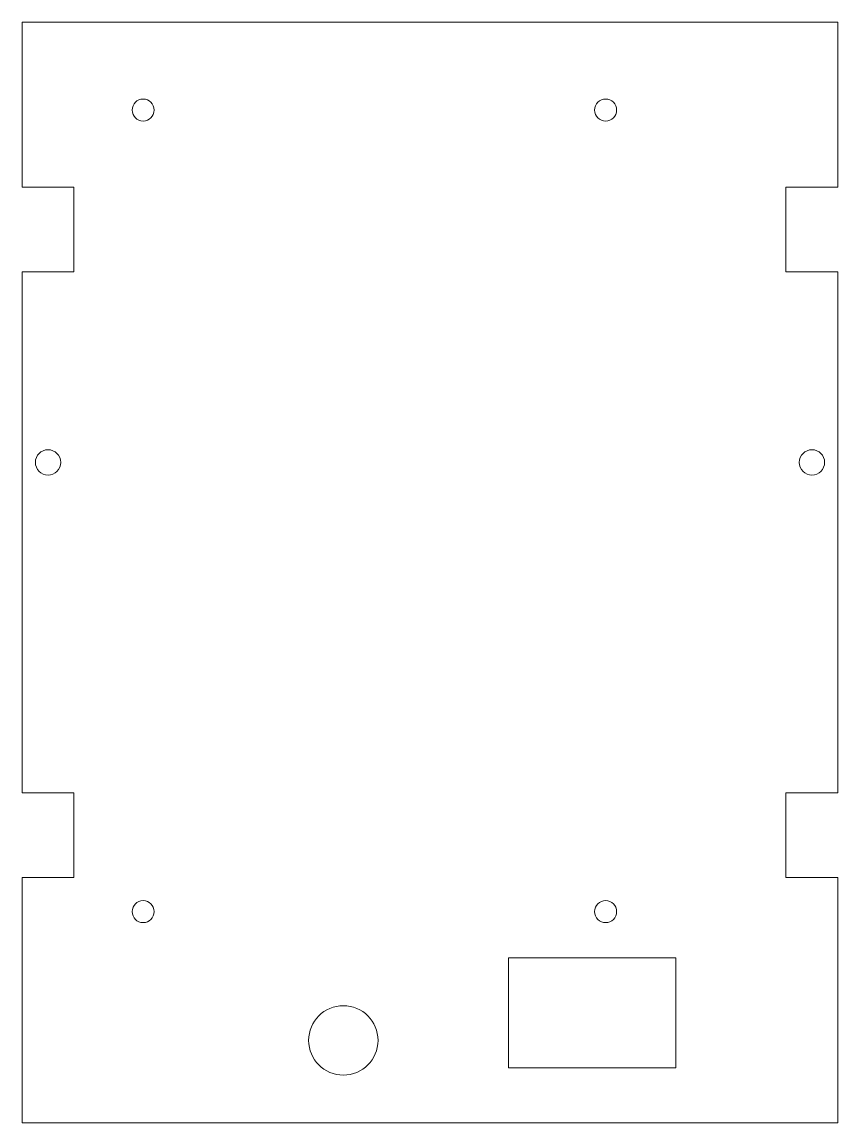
# Model space of a CAD drawing. Header units: inches. Extents: x 3.52 to 7.23, y 1.86 to 6.86.
import ezdxf

# ---------------------------------------------------------------- set-up
doc = ezdxf.new("R2010")
doc.units = ezdxf.units.IN
doc.header["$MEASUREMENT"] = 0

msp = doc.modelspace()

# ---------------------------------------------------------------- linework, layer by layer
at = {"color": 7, "linetype": 'Continuous', "lineweight": 15}
for p, q in [((7.2281, 6.856), (3.5231, 6.856)), ((3.5231, 6.856), (3.5231, 6.106)), ((7.2281, 6.106), (7.2281, 6.856)), ((3.7591, 6.106), (3.5231, 6.106)), ((3.7591, 5.721), (3.7591, 6.106)), ((7.2281, 6.106), (6.9921, 6.106)), ((6.9921, 6.106), (6.9921, 5.721)), ((3.5231, 5.721), (3.7591, 5.721)), ((3.5231, 5.721), (3.5231, 3.356)), ((6.9921, 5.721), (7.2281, 5.721)), ((7.2281, 3.356), (7.2281, 5.721)), ((3.7591, 3.356), (3.5231, 3.356)), ((3.7591, 2.971), (3.7591, 3.356)), ((7.2281, 3.356), (6.9921, 3.356)), ((6.9921, 3.356), (6.9921, 2.971)), ((3.5231, 2.971), (3.7591, 2.971)), ((3.5231, 2.971), (3.5231, 1.856)), ((6.9921, 2.971), (7.2281, 2.971)), ((7.2281, 1.856), (7.2281, 2.971)), ((6.4921, 2.606), (5.7321, 2.606)), ((5.7321, 2.606), (5.7321, 2.106)), ((6.4921, 2.106), (6.4921, 2.606)), ((5.7321, 2.106), (6.4921, 2.106)), ((3.5231, 1.856), (7.2281, 1.856))]:
    msp.add_line(p, q, dxfattribs=at)
for centre, radius in [((4.0731, 6.456), 0.05), ((6.1731, 6.456), 0.05), ((3.6411, 4.856), 0.0575), ((7.1101, 4.856), 0.0575), ((4.0731, 2.816), 0.05), ((6.1731, 2.816), 0.05), ((4.9821, 2.231), 0.1575)]:
    msp.add_circle(centre, radius, dxfattribs=at)

doc.saveas('drawing.dxf')
